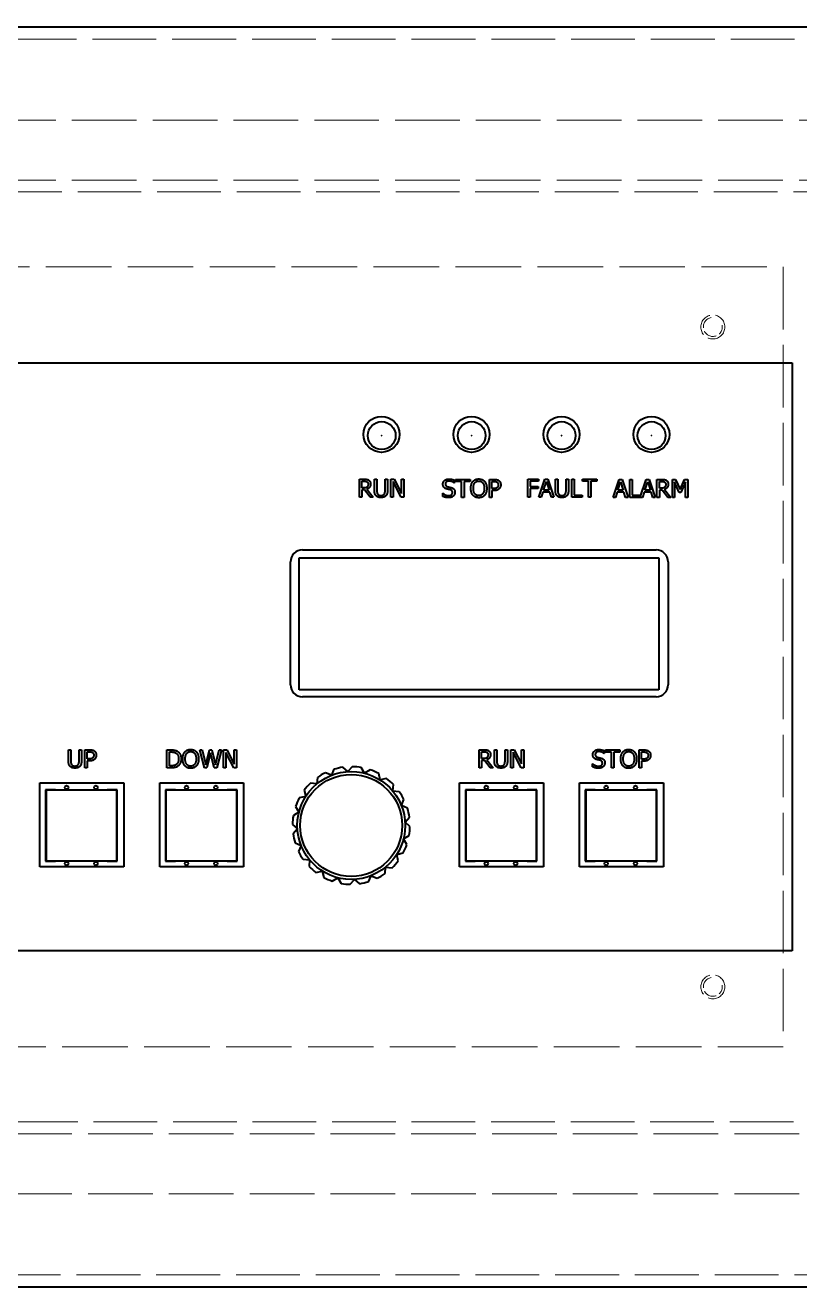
# Model space of a CAD drawing. Header units: millimetres. Extents: x 0 to 5945, y 0 to 4205.
# Drawn here: x 4713.4 to 4842.6, y 1984.3 to 2194.6 of the extents above; entities that cross this region are included whole.
import ezdxf

# ---------------------------------------------------------------- set-up
doc = ezdxf.new("R2010")
doc.units = ezdxf.units.MM
doc.header["$LTSCALE"] = 5
doc.linetypes.add('DASHED', pattern=[0.2067, 0.1654, -0.0413])
for name, color, linetype, lineweight in [('가려진 것(ISO)', 2, 'DASHED', 18), ('가시적인 것(ISO)', 3, 'Continuous', 40), ('가시적인 좁은 것(ISO)', 3, 'Continuous', 35), ('기호(ISO)', 5, 'Continuous', 25)]:
    doc.layers.add(name, color=color, linetype=linetype, lineweight=lineweight)
doc.styles.add('치수 텍스트_PSTEK_POSCO', font='isocp.shx')
doc.dimstyles.new('치수_PSTEK_POSCO$7', dxfattribs={"dimscale": 5, "dimtxt": 3.5, "dimasz": 2.5, "dimexe": 2, "dimexo": 2.5, "dimgap": 1, "dimtad": 1, "dimrnd": 1e-08, "dimdsep": 46, "dimtxsty": '치수 텍스트_PSTEK_POSCO', "dimcen": 0.09, "dimdle": 10, "dimclrd": 7, "dimclre": 7, "dimclrt": 2, "dimadec": 1, "dimazin": 2, "dimtfac": 1, "dimtmove": 0, "dimatfit": 3, "dimfxl": 0, "dimtolj": 1, "dimlwd": -1, "dimlwe": -1, "dimarcsym": 0})

msp = doc.modelspace()

# ---------------------------------------------------------------- linework, layer by layer
at = {"layer": '가려진 것(ISO)', "ltscale": 12.873099}
for p, q in [((4934.874, 2192.321), (4628.874, 2192.321)), ((4628.874, 1986.321), (4934.874, 1986.321))]:
    msp.add_line(p, q, dxfattribs=at)
at = {"layer": '가려진 것(ISO)', "ltscale": 13.036946}
for p, q in [((4653.874, 2178.821), (4909.874, 2178.821)), ((4653.874, 2168.821), (4909.874, 2168.821)), ((4909.874, 2009.821), (4653.874, 2009.821)), ((4909.874, 1999.821), (4653.874, 1999.821))]:
    msp.add_line(p, q, dxfattribs=at)
at = {"layer": '가려진 것(ISO)', "ltscale": 12.833244}
for p, q in [((4655.874, 2166.821), (4907.874, 2166.821)), ((4907.874, 2011.821), (4655.874, 2011.821))]:
    msp.add_line(p, q, dxfattribs=at)
at = {"layer": '가려진 것(ISO)', "ltscale": 13.223674}
for p, q in [((4675.874, 2154.321), (4839.874, 2154.321)), ((4839.874, 2024.321), (4675.874, 2024.321))]:
    msp.add_line(p, q, dxfattribs=at)
at = {"layer": '가려진 것(ISO)', "ltscale": 12.578616}
msp.add_line((4839.874, 2154.321), (4839.874, 2024.321), dxfattribs=at)
at = {"layer": '가려진 것(ISO)', "ltscale": 4.786925}
for centre in [(4828.124, 2144.321), (4828.124, 2034.321)]:
    msp.add_circle(centre, 2, dxfattribs=at)
at = {"layer": '가려진 것(ISO)', "ltscale": 2.839803}
for centre in [(4828.124, 2144.321), (4828.124, 2034.321)]:
    msp.add_arc(centre, 1.582, 100, 10, dxfattribs=at)
at = {"layer": '가시적인 것(ISO)'}
for p, q in [((4936.874, 2194.321), (4626.874, 2194.321)), ((4674.874, 2138.321), (4841.374, 2138.321)), ((4841.374, 2138.321), (4841.374, 2040.321)), ((4769.168, 2118.953), (4769.941, 2118.953)), ((4769.168, 2115.953), (4769.168, 2118.953)), ((4769.566, 2118.608), (4769.963, 2118.608)), ((4769.566, 2117.48), (4769.566, 2118.608)), ((4771.691, 2118.953), (4772.09, 2118.953)), ((4771.691, 2117.081), (4771.691, 2118.953)), ((4772.09, 2118.953), (4772.09, 2117.081)), ((4773.463, 2118.953), (4773.862, 2118.953)), ((4773.463, 2117.071), (4773.463, 2118.953)), ((4773.862, 2118.953), (4773.862, 2117.081)), ((4774.433, 2118.953), (4775, 2118.953)), ((4774.433, 2115.953), (4774.433, 2118.953)), ((4774.805, 2118.54), (4774.805, 2115.953)), ((4776.133, 2115.953), (4774.805, 2118.54)), ((4775, 2118.953), (4776.208, 2116.578)), ((4776.208, 2118.953), (4776.58, 2118.953)), ((4776.208, 2116.578), (4776.208, 2118.953)), ((4776.58, 2118.953), (4776.58, 2115.953)), ((4785.002, 2118.304), (4784.972, 2118.304)), ((4785.002, 2118.78), (4785.002, 2118.304)), ((4785.218, 2118.921), (4787.63, 2118.921)), ((4785.218, 2118.566), (4785.218, 2118.921)), ((4786.224, 2118.566), (4785.218, 2118.566)), ((4786.224, 2115.921), (4786.224, 2118.566)), ((4786.623, 2118.566), (4786.623, 2115.921)), ((4787.63, 2118.566), (4786.623, 2118.566)), ((4787.63, 2118.921), (4787.63, 2118.566)), ((4790.853, 2118.921), (4791.607, 2118.921)), ((4790.853, 2115.921), (4790.853, 2118.921)), ((4791.252, 2118.576), (4791.583, 2118.576)), ((4791.252, 2117.38), (4791.252, 2118.576)), ((4797.28, 2118.953), (4799.074, 2118.953)), ((4797.28, 2115.953), (4797.28, 2118.953)), ((4799.074, 2118.598), (4797.679, 2118.598)), ((4797.679, 2118.598), (4797.679, 2117.752)), ((4797.679, 2117.752), (4799.016, 2117.752)), ((4799.016, 2117.752), (4799.016, 2117.397)), ((4799.074, 2118.953), (4799.074, 2118.598)), ((4799.108, 2115.953), (4800.119, 2118.953)), ((4799.893, 2117.132), (4800.355, 2118.544)), ((4800.119, 2118.953), (4800.611, 2118.953)), ((4800.355, 2118.544), (4800.82, 2117.132)), ((4800.611, 2118.953), (4801.622, 2115.953)), ((4801.87, 2118.953), (4802.269, 2118.953)), ((4801.87, 2117.081), (4801.87, 2118.953)), ((4802.269, 2118.953), (4802.269, 2117.081)), ((4803.642, 2118.953), (4804.041, 2118.953)), ((4803.642, 2117.071), (4803.642, 2118.953)), ((4804.041, 2118.953), (4804.041, 2117.081)), ((4804.612, 2118.953), (4805.011, 2118.953)), ((4804.612, 2115.953), (4804.612, 2118.953)), ((4805.011, 2118.953), (4805.011, 2116.308)), ((4806.358, 2118.953), (4808.769, 2118.953)), ((4806.358, 2118.598), (4806.358, 2118.953)), ((4807.364, 2118.598), (4806.358, 2118.598)), ((4807.364, 2115.953), (4807.364, 2118.598)), ((4807.763, 2118.598), (4807.763, 2115.953)), ((4808.769, 2118.598), (4807.763, 2118.598)), ((4808.769, 2118.953), (4808.769, 2118.598)), ((4811.484, 2115.921), (4812.495, 2118.921)), ((4812.269, 2117.1), (4812.731, 2118.513)), ((4812.495, 2118.921), (4812.986, 2118.921)), ((4812.731, 2118.513), (4813.195, 2117.1)), ((4812.986, 2118.921), (4813.997, 2115.921)), ((4814.282, 2118.921), (4814.681, 2118.921)), ((4814.282, 2115.921), (4814.282, 2118.921)), ((4814.681, 2118.921), (4814.681, 2116.276)), ((4816.02, 2115.95), (4817.022, 2118.921)), ((4816.796, 2117.1), (4817.258, 2118.513)), ((4817.022, 2118.921), (4817.513, 2118.921)), ((4817.258, 2118.513), (4817.722, 2117.1)), ((4817.513, 2118.921), (4818.524, 2115.921)), ((4818.809, 2118.921), (4819.582, 2118.921)), ((4818.809, 2115.921), (4818.809, 2118.921)), ((4819.207, 2118.576), (4819.604, 2118.576)), ((4819.207, 2117.448), (4819.207, 2118.576)), ((4821.369, 2118.921), (4821.913, 2118.921)), ((4821.369, 2115.921), (4821.369, 2118.921)), ((4821.741, 2118.506), (4821.741, 2115.921)), ((4822.516, 2116.748), (4821.741, 2118.506)), ((4821.913, 2118.921), (4822.662, 2117.251)), ((4822.662, 2117.251), (4823.386, 2118.921)), ((4823.542, 2118.506), (4822.759, 2116.748)), ((4823.386, 2118.921), (4823.941, 2118.921)), ((4823.542, 2115.921), (4823.542, 2118.506)), ((4823.941, 2118.921), (4823.941, 2115.921)), ((4769.566, 2115.953), (4769.168, 2115.953)), ((4769.916, 2117.48), (4769.566, 2117.48)), ((4769.566, 2117.147), (4769.566, 2115.953)), ((4770.023, 2117.147), (4769.566, 2117.147)), ((4770.972, 2115.953), (4770.023, 2117.147)), ((4770.422, 2117.258), (4771.489, 2115.953)), ((4771.489, 2115.953), (4770.972, 2115.953)), ((4774.805, 2115.953), (4774.433, 2115.953)), ((4776.58, 2115.953), (4776.133, 2115.953)), ((4783.079, 2116.602), (4783.108, 2116.602)), ((4783.079, 2116.101), (4783.079, 2116.602)), ((4786.623, 2115.921), (4786.224, 2115.921)), ((4791.252, 2115.921), (4790.853, 2115.921)), ((4791.524, 2117.38), (4791.252, 2117.38)), ((4791.252, 2117.04), (4791.252, 2115.921)), ((4791.59, 2117.04), (4791.252, 2117.04)), ((4797.679, 2115.953), (4797.28, 2115.953)), ((4797.679, 2117.397), (4797.679, 2115.953)), ((4799.016, 2117.397), (4797.679, 2117.397)), ((4799.512, 2115.953), (4799.108, 2115.953)), ((4799.784, 2116.792), (4799.512, 2115.953)), ((4800.929, 2116.792), (4799.784, 2116.792)), ((4800.82, 2117.132), (4799.893, 2117.132)), ((4801.201, 2115.953), (4800.929, 2116.792)), ((4801.622, 2115.953), (4801.201, 2115.953)), ((4806.35, 2115.953), (4804.612, 2115.953)), ((4805.011, 2116.308), (4806.35, 2116.308)), ((4806.35, 2116.308), (4806.35, 2115.953)), ((4807.763, 2115.953), (4807.364, 2115.953)), ((4811.887, 2115.921), (4811.484, 2115.921)), ((4812.16, 2116.76), (4811.887, 2115.921)), ((4813.305, 2116.76), (4812.16, 2116.76)), ((4813.195, 2117.1), (4812.269, 2117.1)), ((4813.577, 2115.921), (4813.305, 2116.76)), ((4813.997, 2115.921), (4813.577, 2115.921)), ((4816.414, 2115.921), (4814.282, 2115.921)), ((4814.681, 2116.276), (4816.02, 2116.276)), ((4816.02, 2116.276), (4816.02, 2115.95)), ((4816.686, 2116.76), (4816.414, 2115.921)), ((4817.831, 2116.76), (4816.686, 2116.76)), ((4817.722, 2117.1), (4816.796, 2117.1)), ((4818.104, 2115.921), (4817.831, 2116.76)), ((4818.524, 2115.921), (4818.104, 2115.921)), ((4819.207, 2115.921), (4818.809, 2115.921)), ((4819.557, 2117.448), (4819.207, 2117.448)), ((4819.207, 2117.115), (4819.207, 2115.921)), ((4819.664, 2117.115), (4819.207, 2117.115)), ((4820.613, 2115.921), (4819.664, 2117.115)), ((4820.063, 2117.227), (4821.13, 2115.921)), ((4821.13, 2115.921), (4820.613, 2115.921)), ((4821.741, 2115.921), (4821.369, 2115.921)), ((4822.759, 2116.748), (4822.516, 2116.748)), ((4823.941, 2115.921), (4823.542, 2115.921)), ((4757.674, 2084.671), (4757.674, 2105.171)), ((4759.121, 2105.817), (4819.121, 2105.817)), ((4759.121, 2083.817), (4759.121, 2105.817)), ((4759.674, 2107.171), (4818.674, 2107.171)), ((4819.121, 2105.817), (4819.121, 2083.817)), ((4820.674, 2105.171), (4820.674, 2084.671)), ((4819.121, 2083.817), (4759.121, 2083.817)), ((4818.674, 2082.671), (4759.674, 2082.671)), ((4720.651, 2073.853), (4721.049, 2073.853)), ((4720.651, 2071.981), (4720.651, 2073.853)), ((4721.049, 2073.853), (4721.049, 2071.981)), ((4722.423, 2073.853), (4722.822, 2073.853)), ((4722.423, 2071.971), (4722.423, 2073.853)), ((4722.822, 2073.853), (4722.822, 2071.981)), ((4723.393, 2073.853), (4724.147, 2073.853)), ((4723.393, 2070.853), (4723.393, 2073.853)), ((4737.082, 2073.821), (4737.765, 2073.821)), ((4737.082, 2070.821), (4737.082, 2073.821)), ((4742.549, 2073.821), (4742.96, 2073.821)), ((4743.315, 2070.821), (4742.549, 2073.821)), ((4742.96, 2073.821), (4743.563, 2071.334)), ((4743.563, 2071.334), (4744.161, 2073.821)), ((4744.161, 2073.821), (4744.567, 2073.821)), ((4744.567, 2073.821), (4745.17, 2071.305)), ((4745.17, 2071.305), (4745.771, 2073.821)), ((4746.162, 2073.821), (4745.408, 2070.821)), ((4745.771, 2073.821), (4746.162, 2073.821)), ((4746.519, 2073.821), (4747.086, 2073.821)), ((4746.519, 2070.821), (4746.519, 2073.821)), ((4747.086, 2073.821), (4748.294, 2071.446)), ((4748.294, 2073.821), (4748.666, 2073.821)), ((4748.294, 2071.446), (4748.294, 2073.821)), ((4748.666, 2073.821), (4748.666, 2070.821)), ((4789.168, 2073.853), (4789.941, 2073.853)), ((4789.168, 2070.853), (4789.168, 2073.853)), ((4791.691, 2073.853), (4792.09, 2073.853)), ((4791.691, 2071.981), (4791.691, 2073.853)), ((4792.09, 2073.853), (4792.09, 2071.981)), ((4793.463, 2073.853), (4793.862, 2073.853)), ((4793.463, 2071.971), (4793.463, 2073.853)), ((4793.862, 2073.853), (4793.862, 2071.981)), ((4794.433, 2073.853), (4795, 2073.853)), ((4794.433, 2070.853), (4794.433, 2073.853)), ((4795, 2073.853), (4796.208, 2071.478)), ((4796.208, 2073.853), (4796.58, 2073.853)), ((4796.208, 2071.478), (4796.208, 2073.853)), ((4796.58, 2073.853), (4796.58, 2070.853)), ((4810.002, 2073.68), (4810.002, 2073.204)), ((4810.218, 2073.821), (4812.63, 2073.821)), ((4810.218, 2073.466), (4810.218, 2073.821)), ((4812.63, 2073.821), (4812.63, 2073.466)), ((4815.853, 2073.821), (4816.607, 2073.821)), ((4815.853, 2070.821), (4815.853, 2073.821)), ((4723.792, 2073.508), (4724.122, 2073.508)), ((4723.792, 2072.312), (4723.792, 2073.508)), ((4724.064, 2072.312), (4723.792, 2072.312)), ((4723.792, 2071.971), (4723.792, 2070.853)), ((4724.13, 2071.971), (4723.792, 2071.971)), ((4737.48, 2073.476), (4737.784, 2073.476)), ((4737.48, 2071.166), (4737.48, 2073.476)), ((4744.351, 2073.311), (4743.758, 2070.821)), ((4744.961, 2070.821), (4744.351, 2073.311)), ((4746.891, 2073.408), (4746.891, 2070.821)), ((4748.219, 2070.821), (4746.891, 2073.408)), ((4789.566, 2073.508), (4789.963, 2073.508)), ((4789.566, 2072.38), (4789.566, 2073.508)), ((4789.916, 2072.38), (4789.566, 2072.38)), ((4789.566, 2072.047), (4789.566, 2070.853)), ((4790.023, 2072.047), (4789.566, 2072.047)), ((4790.972, 2070.853), (4790.023, 2072.047)), ((4790.422, 2072.158), (4791.489, 2070.853)), ((4794.805, 2073.44), (4794.805, 2070.853)), ((4796.133, 2070.853), (4794.805, 2073.44)), ((4808.079, 2071.502), (4808.108, 2071.502)), ((4808.079, 2071.001), (4808.079, 2071.502)), ((4810.002, 2073.204), (4809.972, 2073.204)), ((4811.224, 2073.466), (4810.218, 2073.466)), ((4811.224, 2070.821), (4811.224, 2073.466)), ((4811.623, 2073.466), (4811.623, 2070.821)), ((4812.63, 2073.466), (4811.623, 2073.466)), ((4816.252, 2073.476), (4816.583, 2073.476)), ((4816.252, 2072.28), (4816.252, 2073.476)), ((4816.524, 2072.28), (4816.252, 2072.28)), ((4816.252, 2071.94), (4816.252, 2070.821)), ((4816.59, 2071.94), (4816.252, 2071.94)), ((4723.792, 2070.853), (4723.393, 2070.853)), ((4737.772, 2070.821), (4737.082, 2070.821)), ((4737.784, 2071.166), (4737.48, 2071.166)), ((4743.758, 2070.821), (4743.315, 2070.821)), ((4745.408, 2070.821), (4744.961, 2070.821)), ((4746.891, 2070.821), (4746.519, 2070.821)), ((4748.666, 2070.821), (4748.219, 2070.821)), ((4764.5, 2069.585), (4763.501, 2070.017)), ((4764.932, 2070.584), (4764.5, 2069.585)), ((4767.248, 2070.199), (4766.431, 2070.919)), ((4767.968, 2071.016), (4767.248, 2070.199)), ((4770.051, 2069.935), (4769.497, 2070.872)), ((4770.988, 2070.489), (4770.051, 2069.935)), ((4772.636, 2068.817), (4772.398, 2069.879)), ((4789.566, 2070.853), (4789.168, 2070.853)), ((4791.489, 2070.853), (4790.972, 2070.853)), ((4794.805, 2070.853), (4794.433, 2070.853)), ((4796.58, 2070.853), (4796.133, 2070.853)), ((4811.623, 2070.821), (4811.224, 2070.821)), ((4816.252, 2070.821), (4815.853, 2070.821)), ((4715.874, 2054.321), (4715.874, 2068.321)), ((4715.874, 2068.321), (4729.874, 2068.321)), ((4729.874, 2068.321), (4729.874, 2054.321)), ((4735.874, 2054.321), (4735.874, 2068.321)), ((4735.874, 2068.321), (4749.874, 2068.321)), ((4749.874, 2068.321), (4749.874, 2054.321)), ((4762.077, 2068.151), (4760.993, 2068.253)), ((4762.179, 2069.235), (4762.077, 2068.151)), ((4773.698, 2069.055), (4772.636, 2068.817)), ((4774.748, 2066.955), (4774.85, 2068.039)), ((4785.874, 2054.321), (4785.874, 2068.321)), ((4785.874, 2068.321), (4799.874, 2068.321)), ((4799.874, 2068.321), (4799.874, 2054.321)), ((4805.874, 2054.321), (4805.874, 2068.321)), ((4805.874, 2068.321), (4819.874, 2068.321)), ((4819.874, 2068.321), (4819.874, 2054.321)), ((4716.846, 2067.186), (4716.846, 2055.248)), ((4718.497, 2067.186), (4716.846, 2067.186)), ((4716.915, 2067.117), (4716.915, 2055.317)), ((4728.715, 2067.117), (4716.915, 2067.117)), ((4718.497, 2067.117), (4718.497, 2067.186)), ((4727.133, 2067.186), (4727.133, 2067.117)), ((4728.784, 2067.186), (4727.133, 2067.186)), ((4728.715, 2055.317), (4728.715, 2067.117)), ((4728.784, 2055.248), (4728.784, 2067.186)), ((4736.846, 2067.186), (4736.846, 2055.248)), ((4738.497, 2067.186), (4736.846, 2067.186)), ((4736.915, 2067.117), (4736.915, 2055.317)), ((4748.715, 2067.117), (4736.915, 2067.117)), ((4738.497, 2067.117), (4738.497, 2067.186)), ((4747.133, 2067.186), (4747.133, 2067.117)), ((4748.784, 2067.186), (4747.133, 2067.186)), ((4748.715, 2055.317), (4748.715, 2067.117)), ((4748.784, 2055.248), (4748.784, 2067.186)), ((4760.215, 2066.038), (4759.152, 2065.801)), ((4759.977, 2067.101), (4760.215, 2066.038)), ((4775.832, 2066.853), (4774.748, 2066.955)), ((4776.182, 2064.532), (4776.614, 2065.531)), ((4786.846, 2067.186), (4786.846, 2055.248)), ((4788.497, 2067.186), (4786.846, 2067.186)), ((4786.915, 2067.117), (4786.915, 2055.317)), ((4798.715, 2067.117), (4786.915, 2067.117)), ((4788.497, 2067.117), (4788.497, 2067.186)), ((4797.133, 2067.186), (4797.133, 2067.117)), ((4798.784, 2067.186), (4797.133, 2067.186)), ((4798.715, 2055.317), (4798.715, 2067.117)), ((4798.784, 2055.248), (4798.784, 2067.186)), ((4806.846, 2067.186), (4806.846, 2055.248)), ((4808.497, 2067.186), (4806.846, 2067.186)), ((4806.915, 2067.117), (4806.915, 2055.317)), ((4818.715, 2067.117), (4806.915, 2067.117)), ((4808.497, 2067.117), (4808.497, 2067.186)), ((4817.133, 2067.186), (4817.133, 2067.117)), ((4818.784, 2067.186), (4817.133, 2067.186)), ((4818.715, 2055.317), (4818.715, 2067.117)), ((4818.784, 2055.248), (4818.784, 2067.186)), ((4759.097, 2063.454), (4758.16, 2062.9)), ((4758.543, 2064.391), (4759.097, 2063.454)), ((4777.181, 2064.1), (4776.182, 2064.532)), ((4758.016, 2061.37), (4758.832, 2060.651)), ((4776.797, 2061.784), (4777.516, 2062.601)), ((4777.613, 2061.064), (4776.797, 2061.784)), ((4758.832, 2060.651), (4758.113, 2059.834)), ((4776.532, 2058.981), (4777.469, 2059.535)), ((4777.086, 2058.044), (4776.532, 2058.981)), ((4758.448, 2058.335), (4759.447, 2057.903)), ((4759.447, 2057.903), (4759.015, 2056.904)), ((4716.846, 2055.248), (4718.497, 2055.248)), ((4716.915, 2055.317), (4728.715, 2055.317)), ((4718.497, 2055.248), (4718.497, 2055.317)), ((4727.133, 2055.317), (4727.133, 2055.248)), ((4727.133, 2055.248), (4728.784, 2055.248)), ((4736.846, 2055.248), (4738.497, 2055.248)), ((4736.915, 2055.317), (4748.715, 2055.317)), ((4738.497, 2055.248), (4738.497, 2055.317)), ((4747.133, 2055.317), (4747.133, 2055.248)), ((4747.133, 2055.248), (4748.784, 2055.248)), ((4759.797, 2055.581), (4760.881, 2055.479)), ((4760.881, 2055.479), (4760.779, 2054.395)), ((4775.414, 2056.396), (4776.477, 2056.634)), ((4775.652, 2055.334), (4775.414, 2056.396)), ((4786.846, 2055.248), (4788.497, 2055.248)), ((4786.915, 2055.317), (4798.715, 2055.317)), ((4788.497, 2055.248), (4788.497, 2055.317)), ((4797.133, 2055.317), (4797.133, 2055.248)), ((4797.133, 2055.248), (4798.784, 2055.248)), ((4806.846, 2055.248), (4808.497, 2055.248)), ((4806.915, 2055.317), (4818.715, 2055.317)), ((4808.497, 2055.248), (4808.497, 2055.317)), ((4817.133, 2055.317), (4817.133, 2055.248)), ((4817.133, 2055.248), (4818.784, 2055.248)), ((4729.874, 2054.321), (4715.874, 2054.321)), ((4749.874, 2054.321), (4735.874, 2054.321)), ((4761.931, 2053.38), (4762.993, 2053.617)), ((4762.993, 2053.617), (4763.231, 2052.555)), ((4770.697, 2051.851), (4771.129, 2052.85)), ((4771.129, 2052.85), (4772.128, 2052.418)), ((4773.45, 2053.2), (4773.553, 2054.284)), ((4773.553, 2054.284), (4774.636, 2054.181)), ((4799.874, 2054.321), (4785.874, 2054.321)), ((4819.874, 2054.321), (4805.874, 2054.321)), ((4764.641, 2051.945), (4765.578, 2052.5)), ((4765.578, 2052.5), (4766.132, 2051.563)), ((4767.662, 2051.418), (4768.381, 2052.235)), ((4768.381, 2052.235), (4769.198, 2051.515)), ((4841.374, 2040.321), (4674.874, 2040.321)), ((4626.874, 1984.321), (4936.874, 1984.321))]:
    msp.add_line(p, q, dxfattribs=at)
for centre, radius in [((4772.874, 2126.421), 3), ((4772.9, 2126.217), 2.325), ((4787.874, 2126.421), 3), ((4787.9, 2126.217), 2.325), ((4802.874, 2126.421), 3), ((4802.9, 2126.217), 2.325), ((4817.874, 2126.421), 3), ((4817.9, 2126.217), 2.325), ((4767.815, 2061.217), 9), ((4767.815, 2061.217), 8.5), ((4720.338, 2067.567), 0.3), ((4725.228, 2067.567), 0.3), ((4740.338, 2067.567), 0.3), ((4745.228, 2067.567), 0.3), ((4790.338, 2067.567), 0.3), ((4795.228, 2067.567), 0.3), ((4810.338, 2067.567), 0.3), ((4815.228, 2067.567), 0.3), ((4720.338, 2054.867), 0.3), ((4725.228, 2054.867), 0.3), ((4740.338, 2054.867), 0.3), ((4745.228, 2054.867), 0.3), ((4790.338, 2054.867), 0.3), ((4795.228, 2054.867), 0.3), ((4810.338, 2054.867), 0.3), ((4815.228, 2054.867), 0.3)]:
    msp.add_circle(centre, radius, dxfattribs=at)
for centre, radius, start, end in [((4759.674, 2105.171), 2, 90, 180), ((4818.674, 2105.171), 2, 0, 90), ((4759.674, 2084.671), 2, 180, 270), ((4818.674, 2084.671), 2, 270, 0), ((4767.815, 2061.217), 9.8, 116.11485, 125.10516), ((4767.815, 2061.217), 9.8, 98.11485, 107.10516), ((4767.815, 2061.217), 9.8, 80.11485, 89.10516), ((4767.815, 2061.217), 9.8, 62.11485, 71.10516), ((4767.815, 2061.217), 9.8, 134.11485, 143.10516), ((4767.815, 2061.217), 9.8, 44.11485, 53.10516), ((4767.815, 2061.217), 9.8, 152.11485, 161.10516), ((4767.815, 2061.217), 9.8, 26.11485, 35.10516), ((4767.815, 2061.217), 9.8, 8.11485, 17.10516), ((4767.815, 2061.217), 9.8, 170.11485, 179.10516), ((4767.815, 2061.217), 9.8, 350.11485, 359.10516), ((4767.815, 2061.217), 9.8, 188.11485, 197.10516), ((4767.815, 2061.217), 9.8, 206.11485, 215.10516), ((4767.815, 2061.217), 9.8, 332.11485, 341.10516), ((4767.815, 2061.217), 9.8, 314.11485, 323.10516), ((4767.815, 2061.217), 9.8, 224.11485, 233.10516), ((4767.815, 2061.217), 9.8, 242.11485, 251.10516), ((4767.815, 2061.217), 9.8, 296.11485, 305.10516), ((4767.815, 2061.217), 9.8, 260.11485, 269.10516), ((4767.815, 2061.217), 9.8, 278.11485, 287.10516)]:
    msp.add_arc(centre, radius, start, end, dxfattribs=at)
for points in [[(4769.941, 2118.953), (4770.198, 2118.953), (4770.546, 2118.897), (4770.704, 2118.795)], [(4769.963, 2118.608), (4770.128, 2118.608), (4770.354, 2118.561), (4770.439, 2118.506)], [(4771.044, 2118.138), (4771.044, 2117.81), (4770.709, 2117.365), (4770.422, 2117.258)], [(4770.439, 2118.506), (4770.536, 2118.44), (4770.629, 2118.238), (4770.629, 2118.107)], [(4770.629, 2118.107), (4770.629, 2117.951), (4770.546, 2117.718), (4770.459, 2117.635)], [(4770.704, 2118.795), (4770.862, 2118.693), (4771.044, 2118.374), (4771.044, 2118.138)], [(4783.1, 2118.117), (4783.1, 2118.481), (4783.669, 2118.975), (4784.109, 2118.975)], [(4783.295, 2117.574), (4783.203, 2117.674), (4783.1, 2117.941), (4783.1, 2118.117)], [(4784.136, 2118.629), (4783.859, 2118.629), (4783.516, 2118.369), (4783.516, 2118.158)], [(4783.516, 2118.158), (4783.516, 2117.968), (4783.718, 2117.742), (4783.908, 2117.691)], [(4784.109, 2118.975), (4784.362, 2118.975), (4784.809, 2118.875), (4785.002, 2118.78)], [(4784.972, 2118.304), (4784.829, 2118.435), (4784.382, 2118.629), (4784.136, 2118.629)], [(4787.763, 2117.421), (4787.763, 2117.798), (4787.95, 2118.372), (4788.123, 2118.578)], [(4788.123, 2118.578), (4788.298, 2118.778), (4788.787, 2118.984), (4789.088, 2118.984)], [(4788.179, 2117.421), (4788.179, 2117.713), (4788.305, 2118.175), (4788.425, 2118.328)], [(4788.425, 2118.328), (4788.549, 2118.488), (4788.874, 2118.639), (4789.091, 2118.639)], [(4789.088, 2118.984), (4789.395, 2118.984), (4789.886, 2118.77), (4790.056, 2118.578)], [(4789.091, 2118.639), (4789.3, 2118.639), (4789.635, 2118.484), (4789.754, 2118.328)], [(4789.754, 2118.328), (4789.871, 2118.177), (4790, 2117.718), (4790, 2117.421)], [(4790.056, 2118.578), (4790.226, 2118.379), (4790.416, 2117.796), (4790.416, 2117.421)], [(4791.583, 2118.576), (4791.77, 2118.576), (4792.023, 2118.525), (4792.117, 2118.462)], [(4791.607, 2118.921), (4791.874, 2118.921), (4792.249, 2118.834), (4792.392, 2118.734)], [(4792.117, 2118.462), (4792.227, 2118.389), (4792.334, 2118.16), (4792.334, 2118.005)], [(4792.334, 2118.005), (4792.334, 2117.861), (4792.254, 2117.65), (4792.164, 2117.56)], [(4792.392, 2118.734), (4792.56, 2118.62), (4792.75, 2118.267), (4792.75, 2118.017)], [(4792.75, 2118.017), (4792.75, 2117.822), (4792.611, 2117.472), (4792.487, 2117.351)], [(4819.582, 2118.921), (4819.839, 2118.921), (4820.187, 2118.865), (4820.345, 2118.763)], [(4819.604, 2118.576), (4819.769, 2118.576), (4819.995, 2118.53), (4820.08, 2118.474)], [(4820.686, 2118.107), (4820.686, 2117.779), (4820.35, 2117.334), (4820.063, 2117.227)], [(4820.08, 2118.474), (4820.177, 2118.408), (4820.27, 2118.206), (4820.27, 2118.075)], [(4820.27, 2118.075), (4820.27, 2117.92), (4820.187, 2117.686), (4820.1, 2117.604)], [(4820.345, 2118.763), (4820.503, 2118.661), (4820.686, 2118.343), (4820.686, 2118.107)], [(4770.459, 2117.635), (4770.364, 2117.54), (4770.089, 2117.48), (4769.916, 2117.48)], [(4771.978, 2116.167), (4771.82, 2116.322), (4771.691, 2116.76), (4771.691, 2117.081)], [(4772.775, 2115.89), (4772.51, 2115.89), (4772.117, 2116.028), (4771.978, 2116.167)], [(4772.09, 2117.081), (4772.09, 2116.872), (4772.143, 2116.59), (4772.219, 2116.476)], [(4772.219, 2116.476), (4772.299, 2116.354), (4772.576, 2116.23), (4772.775, 2116.23)], [(4772.775, 2116.23), (4772.963, 2116.23), (4773.254, 2116.354), (4773.335, 2116.476)], [(4773.575, 2116.167), (4773.432, 2116.026), (4773.053, 2115.89), (4772.775, 2115.89)], [(4773.335, 2116.476), (4773.41, 2116.59), (4773.463, 2116.869), (4773.463, 2117.071)], [(4773.862, 2117.081), (4773.862, 2116.767), (4773.736, 2116.32), (4773.575, 2116.167)], [(4784.063, 2115.868), (4783.737, 2115.868), (4783.28, 2116.004), (4783.079, 2116.101)], [(4783.108, 2116.602), (4783.305, 2116.417), (4783.803, 2116.213), (4784.034, 2116.213)], [(4783.791, 2117.309), (4783.635, 2117.351), (4783.39, 2117.475), (4783.295, 2117.574)], [(4784.333, 2117.173), (4784.194, 2117.212), (4783.963, 2117.266), (4783.791, 2117.309)], [(4783.908, 2117.691), (4784.034, 2117.657), (4784.401, 2117.57), (4784.523, 2117.533)], [(4784.034, 2116.213), (4784.365, 2116.213), (4784.703, 2116.488), (4784.703, 2116.714)], [(4784.846, 2116.14), (4784.703, 2116.009), (4784.338, 2115.868), (4784.063, 2115.868)], [(4784.703, 2116.714), (4784.703, 2116.894), (4784.525, 2117.117), (4784.333, 2117.173)], [(4784.523, 2117.533), (4784.831, 2117.438), (4785.118, 2117.057), (4785.118, 2116.777)], [(4785.118, 2116.777), (4785.118, 2116.6), (4784.975, 2116.259), (4784.846, 2116.14)], [(4788.121, 2116.266), (4787.948, 2116.466), (4787.763, 2117.052), (4787.763, 2117.421)], [(4789.088, 2115.858), (4788.784, 2115.858), (4788.298, 2116.065), (4788.121, 2116.266)], [(4789.091, 2116.203), (4788.675, 2116.203), (4788.179, 2116.83), (4788.179, 2117.421)], [(4790.056, 2116.266), (4789.871, 2116.057), (4789.382, 2115.858), (4789.088, 2115.858)], [(4790, 2117.421), (4790, 2116.83), (4789.506, 2116.203), (4789.091, 2116.203)], [(4790.416, 2117.421), (4790.416, 2117.057), (4790.231, 2116.466), (4790.056, 2116.266)], [(4792.164, 2117.56), (4792.066, 2117.458), (4791.767, 2117.38), (4791.524, 2117.38)], [(4792.487, 2117.351), (4792.331, 2117.198), (4791.911, 2117.04), (4791.59, 2117.04)], [(4802.157, 2116.167), (4801.999, 2116.322), (4801.87, 2116.76), (4801.87, 2117.081)], [(4802.954, 2115.89), (4802.689, 2115.89), (4802.295, 2116.028), (4802.157, 2116.167)], [(4802.269, 2117.081), (4802.269, 2116.872), (4802.322, 2116.59), (4802.397, 2116.476)], [(4802.397, 2116.476), (4802.478, 2116.354), (4802.755, 2116.23), (4802.954, 2116.23)], [(4802.954, 2116.23), (4803.141, 2116.23), (4803.433, 2116.354), (4803.513, 2116.476)], [(4803.754, 2116.167), (4803.611, 2116.026), (4803.231, 2115.89), (4802.954, 2115.89)], [(4803.513, 2116.476), (4803.589, 2116.59), (4803.642, 2116.869), (4803.642, 2117.071)], [(4804.041, 2117.081), (4804.041, 2116.767), (4803.914, 2116.32), (4803.754, 2116.167)], [(4820.1, 2117.604), (4820.005, 2117.509), (4819.73, 2117.448), (4819.557, 2117.448)], [(4724.147, 2073.853), (4724.414, 2073.853), (4724.788, 2073.765), (4724.932, 2073.666)], [(4724.932, 2073.666), (4725.1, 2073.551), (4725.289, 2073.199), (4725.289, 2072.948)], [(4737.765, 2073.821), (4738.188, 2073.821), (4738.669, 2073.695), (4738.839, 2073.583)], [(4738.839, 2073.583), (4739.129, 2073.391), (4739.447, 2072.756), (4739.447, 2072.319)], [(4740.07, 2073.478), (4740.245, 2073.678), (4740.733, 2073.884), (4741.035, 2073.884)], [(4741.035, 2073.884), (4741.341, 2073.884), (4741.832, 2073.67), (4742.002, 2073.478)], [(4789.941, 2073.853), (4790.198, 2073.853), (4790.546, 2073.797), (4790.704, 2073.695)], [(4790.704, 2073.695), (4790.862, 2073.593), (4791.044, 2073.274), (4791.044, 2073.038)], [(4808.1, 2073.017), (4808.1, 2073.381), (4808.669, 2073.875), (4809.109, 2073.875)], [(4809.109, 2073.875), (4809.362, 2073.875), (4809.809, 2073.775), (4810.002, 2073.68)], [(4813.123, 2073.478), (4813.298, 2073.678), (4813.787, 2073.884), (4814.088, 2073.884)], [(4814.088, 2073.884), (4814.395, 2073.884), (4814.886, 2073.67), (4815.056, 2073.478)], [(4816.607, 2073.821), (4816.874, 2073.821), (4817.249, 2073.734), (4817.392, 2073.634)], [(4817.392, 2073.634), (4817.56, 2073.52), (4817.75, 2073.167), (4817.75, 2072.917)], [(4720.938, 2071.067), (4720.78, 2071.222), (4720.651, 2071.66), (4720.651, 2071.981)], [(4721.049, 2071.981), (4721.049, 2071.772), (4721.103, 2071.49), (4721.178, 2071.376)], [(4722.294, 2071.376), (4722.369, 2071.49), (4722.423, 2071.769), (4722.423, 2071.971)], [(4722.822, 2071.981), (4722.822, 2071.667), (4722.695, 2071.22), (4722.535, 2071.067)], [(4724.703, 2072.491), (4724.606, 2072.389), (4724.307, 2072.312), (4724.064, 2072.312)], [(4724.122, 2073.508), (4724.309, 2073.508), (4724.562, 2073.457), (4724.657, 2073.393)], [(4725.027, 2072.282), (4724.871, 2072.129), (4724.45, 2071.971), (4724.13, 2071.971)], [(4724.657, 2073.393), (4724.767, 2073.32), (4724.874, 2073.092), (4724.874, 2072.936)], [(4724.874, 2072.936), (4724.874, 2072.793), (4724.793, 2072.581), (4724.703, 2072.491)], [(4725.289, 2072.948), (4725.289, 2072.754), (4725.151, 2072.404), (4725.027, 2072.282)], [(4737.784, 2073.476), (4738.054, 2073.476), (4738.416, 2073.391), (4738.577, 2073.296)], [(4738.577, 2073.296), (4738.803, 2073.158), (4739.032, 2072.669), (4739.032, 2072.324)], [(4739.032, 2072.324), (4739.032, 2071.974), (4738.822, 2071.507), (4738.613, 2071.366)], [(4739.447, 2072.319), (4739.447, 2071.908), (4739.114, 2071.247), (4738.835, 2071.062)], [(4739.71, 2072.321), (4739.71, 2072.698), (4739.897, 2073.272), (4740.07, 2073.478)], [(4740.067, 2071.166), (4739.895, 2071.366), (4739.71, 2071.952), (4739.71, 2072.321)], [(4740.126, 2072.321), (4740.126, 2072.613), (4740.252, 2073.075), (4740.371, 2073.228)], [(4741.037, 2071.103), (4740.621, 2071.103), (4740.126, 2071.73), (4740.126, 2072.321)], [(4740.371, 2073.228), (4740.495, 2073.388), (4740.821, 2073.539), (4741.037, 2073.539)], [(4741.037, 2073.539), (4741.246, 2073.539), (4741.582, 2073.384), (4741.701, 2073.228)], [(4741.946, 2072.321), (4741.946, 2071.73), (4741.453, 2071.103), (4741.037, 2071.103)], [(4741.701, 2073.228), (4741.818, 2073.077), (4741.946, 2072.618), (4741.946, 2072.321)], [(4742.002, 2073.478), (4742.173, 2073.279), (4742.362, 2072.696), (4742.362, 2072.321)], [(4742.362, 2072.321), (4742.362, 2071.957), (4742.177, 2071.366), (4742.002, 2071.166)], [(4790.459, 2072.535), (4790.364, 2072.44), (4790.089, 2072.38), (4789.916, 2072.38)], [(4789.963, 2073.508), (4790.128, 2073.508), (4790.354, 2073.461), (4790.439, 2073.406)], [(4791.044, 2073.038), (4791.044, 2072.71), (4790.709, 2072.265), (4790.422, 2072.158)], [(4790.439, 2073.406), (4790.536, 2073.34), (4790.629, 2073.138), (4790.629, 2073.007)], [(4790.629, 2073.007), (4790.629, 2072.851), (4790.546, 2072.618), (4790.459, 2072.535)], [(4791.978, 2071.067), (4791.82, 2071.222), (4791.691, 2071.66), (4791.691, 2071.981)], [(4792.09, 2071.981), (4792.09, 2071.772), (4792.143, 2071.49), (4792.219, 2071.376)], [(4793.335, 2071.376), (4793.41, 2071.49), (4793.463, 2071.769), (4793.463, 2071.971)], [(4793.862, 2071.981), (4793.862, 2071.667), (4793.736, 2071.22), (4793.575, 2071.067)], [(4808.295, 2072.474), (4808.203, 2072.574), (4808.1, 2072.841), (4808.1, 2073.017)], [(4808.108, 2071.502), (4808.305, 2071.317), (4808.803, 2071.113), (4809.034, 2071.113)], [(4808.791, 2072.209), (4808.635, 2072.251), (4808.39, 2072.375), (4808.295, 2072.474)], [(4809.136, 2073.529), (4808.859, 2073.529), (4808.516, 2073.269), (4808.516, 2073.058)], [(4808.516, 2073.058), (4808.516, 2072.868), (4808.718, 2072.642), (4808.908, 2072.591)], [(4809.333, 2072.073), (4809.194, 2072.112), (4808.963, 2072.166), (4808.791, 2072.209)], [(4808.908, 2072.591), (4809.034, 2072.557), (4809.401, 2072.47), (4809.523, 2072.433)], [(4809.034, 2071.113), (4809.365, 2071.113), (4809.703, 2071.388), (4809.703, 2071.614)], [(4809.972, 2073.204), (4809.829, 2073.335), (4809.382, 2073.529), (4809.136, 2073.529)], [(4809.703, 2071.614), (4809.703, 2071.794), (4809.525, 2072.017), (4809.333, 2072.073)], [(4809.523, 2072.433), (4809.831, 2072.338), (4810.118, 2071.957), (4810.118, 2071.677)], [(4810.118, 2071.677), (4810.118, 2071.5), (4809.975, 2071.159), (4809.846, 2071.04)], [(4812.763, 2072.321), (4812.763, 2072.698), (4812.95, 2073.272), (4813.123, 2073.478)], [(4813.121, 2071.166), (4812.948, 2071.366), (4812.763, 2071.952), (4812.763, 2072.321)], [(4813.179, 2072.321), (4813.179, 2072.613), (4813.305, 2073.075), (4813.425, 2073.228)], [(4814.091, 2071.103), (4813.675, 2071.103), (4813.179, 2071.73), (4813.179, 2072.321)], [(4813.425, 2073.228), (4813.549, 2073.388), (4813.874, 2073.539), (4814.091, 2073.539)], [(4814.091, 2073.539), (4814.3, 2073.539), (4814.635, 2073.384), (4814.754, 2073.228)], [(4815, 2072.321), (4815, 2071.73), (4814.506, 2071.103), (4814.091, 2071.103)], [(4814.754, 2073.228), (4814.871, 2073.077), (4815, 2072.618), (4815, 2072.321)], [(4815.056, 2073.478), (4815.226, 2073.279), (4815.416, 2072.696), (4815.416, 2072.321)], [(4815.416, 2072.321), (4815.416, 2071.957), (4815.231, 2071.366), (4815.056, 2071.166)], [(4817.164, 2072.46), (4817.066, 2072.358), (4816.767, 2072.28), (4816.524, 2072.28)], [(4816.583, 2073.476), (4816.77, 2073.476), (4817.023, 2073.425), (4817.117, 2073.362)], [(4817.487, 2072.251), (4817.331, 2072.098), (4816.911, 2071.94), (4816.59, 2071.94)], [(4817.117, 2073.362), (4817.227, 2073.289), (4817.334, 2073.06), (4817.334, 2072.905)], [(4817.334, 2072.905), (4817.334, 2072.761), (4817.254, 2072.55), (4817.164, 2072.46)], [(4817.75, 2072.917), (4817.75, 2072.722), (4817.611, 2072.372), (4817.487, 2072.251)], [(4721.735, 2070.79), (4721.47, 2070.79), (4721.076, 2070.928), (4720.938, 2071.067)], [(4721.178, 2071.376), (4721.258, 2071.254), (4721.536, 2071.13), (4721.735, 2071.13)], [(4721.735, 2071.13), (4721.922, 2071.13), (4722.214, 2071.254), (4722.294, 2071.376)], [(4722.535, 2071.067), (4722.391, 2070.926), (4722.012, 2070.79), (4721.735, 2070.79)], [(4738.835, 2071.062), (4738.606, 2070.918), (4738.137, 2070.821), (4737.772, 2070.821)], [(4738.613, 2071.366), (4738.45, 2071.252), (4738.049, 2071.166), (4737.784, 2071.166)], [(4741.035, 2070.758), (4740.731, 2070.758), (4740.245, 2070.965), (4740.067, 2071.166)], [(4742.002, 2071.166), (4741.818, 2070.957), (4741.329, 2070.758), (4741.035, 2070.758)], [(4792.775, 2070.79), (4792.51, 2070.79), (4792.117, 2070.928), (4791.978, 2071.067)], [(4792.219, 2071.376), (4792.299, 2071.254), (4792.576, 2071.13), (4792.775, 2071.13)], [(4792.775, 2071.13), (4792.963, 2071.13), (4793.254, 2071.254), (4793.335, 2071.376)], [(4793.575, 2071.067), (4793.432, 2070.926), (4793.053, 2070.79), (4792.775, 2070.79)], [(4809.063, 2070.768), (4808.737, 2070.768), (4808.28, 2070.904), (4808.079, 2071.001)], [(4809.846, 2071.04), (4809.703, 2070.909), (4809.338, 2070.768), (4809.063, 2070.768)], [(4814.088, 2070.758), (4813.784, 2070.758), (4813.298, 2070.965), (4813.121, 2071.166)], [(4815.056, 2071.166), (4814.871, 2070.957), (4814.382, 2070.758), (4814.088, 2070.758)]]:
    msp.add_open_spline(points, degree=2, dxfattribs=at)
at = {"layer": '가시적인 좁은 것(ISO)'}
for centre in [(4772.9, 2126.217), (4787.9, 2126.217), (4802.9, 2126.217), (4817.9, 2126.217)]:
    msp.add_circle(centre, 0.025, dxfattribs=at)

# ---------------------------------------------------------------- leaders
at = {"layer": '기호(ISO)', "color": 7, "annotation_type": 0, "has_hookline": 1, "hookline_direction": 0, "text_width": 516.037}
msp.add_leader([(4628.874, 2171.571), (4740.106, 2423.655), (4752.606, 2423.655)], dimstyle='치수_PSTEK_POSCO$7', override={"dimtad": 0}, dxfattribs=at)

doc.saveas('drawing.dxf')
